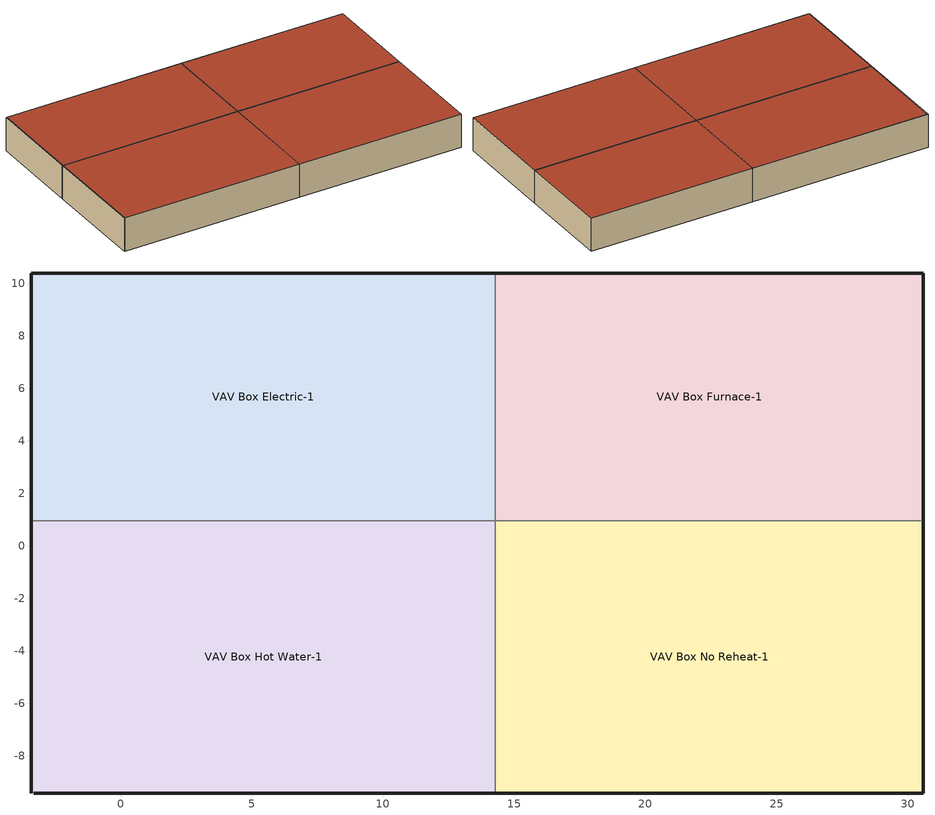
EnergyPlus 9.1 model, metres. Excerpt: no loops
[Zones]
VAV Box Electric-1
 floor ground (Slab edge uninsulated): -3.4,0.94 -3.4,10.39 14.28,10.39 14.28,0.94 z0
 wall outside (R-13 wood frame wall): 14.28,10.39 -3.4,10.39 -3.4,0.94 z0:3.35
 wall to VAV Box Hot Water-1 (R-0 metal frame wall): -3.4,0.94 14.28,0.94 z0:3.35
 wall to VAV Box Furnace-1 (R-0 metal frame wall): 14.28,0.94 14.28,10.39 z0:3.35
 roof outside (R-20 over roof deck - cool roof): -3.3,0.94 14.28,0.94 14.28,10.39 -3.3,10.39 z3.35
VAV Box Furnace-1
 floor ground (Slab edge uninsulated): 14.28,0.94 14.28,10.39 30.58,10.39 30.58,0.94 z0
 wall outside (R-13 wood frame wall): 30.58,0.94 30.58,10.39 14.28,10.39 z0:3.35
 wall to VAV Box No Reheat-1 (R-0 metal frame wall): 14.28,0.94 30.48,0.94 z0:3.35
 roof outside (R-20 over roof deck - cool roof): 14.28,0.94 30.58,0.94 30.58,10.39 14.28,10.39 z3.35
VAV Box Hot Water-1
 floor ground (Slab edge uninsulated): -3.4,-9.42 -3.4,0.94 14.28,0.94 14.28,-9.42 z0
 wall outside (R-13 wood frame wall): -3.4,0.94 -3.4,-9.42 / -3.3,-9.42 14.28,-9.42 z0:3.35
 wall to VAV Box No Reheat-1 (R-0 metal frame wall): 14.28,-9.42 14.28,0.94 z0:3.35
 roof outside (R-20 over roof deck - cool roof): -3.3,-9.42 14.28,-9.42 14.28,0.94 -3.3,0.94 z3.35
VAV Box No Reheat-1
 floor ground (Slab edge uninsulated): 14.28,-9.42 14.28,0.94 30.58,0.94 30.58,-9.42 z0
 wall outside (R-13 wood frame wall): 14.28,-9.42 30.58,-9.42 30.58,0.94 z0:3.35
 roof outside (R-20 over roof deck - cool roof): 14.28,-9.42 30.58,-9.42 30.58,0.94 14.28,0.94 z3.35
[Building]
Project Name: Loads Convergence Tolerance Value=0.1; Temperature Convergence Tolerance Value {deltaC}=0.5; Solar Distribution=FullExterior; Maximum Number of Warmup Days=25; Minimum Number of Warmup Days=6
[Site:Location]
Boston&#44 MA: Latitude {deg}=42.35866; Longitude {deg}=-71.0567; Time Zone {hr}=-7; Elevation {m}=4.8768
[Site:WaterMainsTemperature]
Calculation Method=Correlation; Maximum Difference In Monthly Average Outdoor Air Temperatures {deltaC}=10
[SizingPeriod:DesignDay] Day of Month=21; Dry-Bulb Temperature Range Modifier Type=DefaultMultipliers; Barometric Pressure {Pa}=83011; Rain Indicator=No; Snow Indicator=No; Daylight Saving Time Indicator=No
Name | Month | Day Type | Maximum Dry-Bulb Temperature {C} | Daily Dry-Bulb Temperature Range {deltaC} | Humidity Condition Type | Wetbulb or DewPoint at Maximum Dry-Bulb {C} | Wind Speed {m/s} | Wind Direction {deg} | Solar Model Indicator | ASHRAE Clear Sky Optical Depth for Beam Irradiance (taub) | ASHRAE Clear Sky Optical Depth for Diffuse Irradiance (taud) | Enthalpy at Maximum Dry-Bulb {J/kg} | Sky Clearness
Denver Intl Ap Ann Clg .4% Condns DB=>MWB | 7 | SummerDesignDay | 34.6 | 15.2 | Wetbulb | 15.7 | 4.2 | 80 | ASHRAETau | 0.424 | 2.012
Denver Intl Ap Ann Clg .4% Condns DP=>MDB | 7 | SummerDesignDay | 19.9 | 15.2 | Dewpoint | 16 | 4.2 | 80 | ASHRAETau | 0.424 | 2.012
Denver Intl Ap Ann Clg .4% Condns Enth=>MDB | 7 | SummerDesignDay | 27 | 15.2 | Enthalpy |  | 4.2 | 80 | ASHRAETau | 0.424 | 2.012 | 58300
Denver Intl Ap Ann Clg .4% Condns WB=>MDB | 7 | SummerDesignDay | 27.3 | 15.2 | Wetbulb | 18.3 | 4.2 | 80 | ASHRAETau | 0.424 | 2.012
Denver Intl Ap Ann Htg 99.6% Condns DB | 12 | WinterDesignDay | -17.4 | 0 | Wetbulb | -17.4 | 3.3 | 160 | ASHRAEClearSky |  |  |  | 0
Denver Intl Ap Ann Htg Wind 99.6% Condns WS=>MCDB | 12 | WinterDesignDay | 1.8 | 0 | Wetbulb | 1.8 | 14.1 | 160 | ASHRAEClearSky |  |  |  | 0
Denver Intl Ap Ann Hum_n 99.6% Condns DP=>MCDB | 12 | WinterDesignDay | -11.7 | 0 | Dewpoint | -21.5 | 3.3 | 160 | ASHRAEClearSky |  |  |  | 0
[Material] Roughness=MediumRough; Thermal Absorptance=0.9; Visible Absorptance=0.7
Name | Thickness {m} | Conductivity {W/m-K} | Density {kg/m3} | Specific Heat {J/kg-K} | Solar Absorptance
Blt-Up roof 3/8 in  (BR01) | 0.00954 | 0.162516 | 1121.4 | 1465.38 | 0.3
Conc heavyweight 140lb 8 in  (CC05) | 0.2032 | 1.311205 | 2242.8 | 837.36 | 0.7
GypBd 5/8 in  (GP02) | 0.015879 | 0.160266 | 801 | 837.36 | 0.7
MinBd 3 in R-10.4  (IN24) | 0.076196 | 0.041538 | 240.3 | 711.756 | 0.7
Soil 8 in | 0.204206 | 1.730735 | 1842.3 | 837.36 | 0.7
Wood Sft 3/4 in  (WD01) | 0.019049 | 0.11544 | 512.64 | 1381.644 | 0.7
Wood shingle  (WS01) | 0.017769 | 0.11544 | 512.64 | 1256.04 | 0.7
[Material:NoMass] Roughness=Smooth; Thermal Absorptance=0.9; Solar Absorptance=0.7; Visible Absorptance=0.7
Name | Thermal Resistance {m2-K/W}
Air space | 0.10919
Bldg paper felt  (BP01) | 0.01057
Carpet fiber pad  (CP01) | 0.36631
Minwool batt R13 w/ 2x4 frame | 1.6255
UG surface fictitious insulation | 5.28331
[Construction]
R-0 metal frame wall: GypBd 5/8 in  (GP02), Air space, GypBd 5/8 in  (GP02)
R-13 wood frame wall: Wood shingle  (WS01), Bldg paper felt  (BP01), Wood Sft 3/4 in  (WD01), Minwool batt R13 w/ 2x4 frame, GypBd 5/8 in  (GP02)
R-20 over roof deck - cool roof: Blt-Up roof 3/8 in  (BR01), Bldg paper felt  (BP01), MinBd 3 in R-10.4  (IN24), MinBd 3 in R-10.4  (IN24), Wood Sft 3/4 in  (WD01)
Slab edge uninsulated: UG surface fictitious insulation, Soil 8 in, Conc heavyweight 140lb 8 in  (CC05), Carpet fiber pad  (CP01)
[Zone]
Name | Volume {m3}
VAV Box Electric-1 | 487.42
VAV Box Furnace-1 | 448.588
VAV Box Hot Water-1 | 536.059
VAV Box No Reheat-1 | 493.914
[People] Number of People Calculation Method=People; Fraction Radiant=0.3
Name | Zone or ZoneList | Number of People Schedule | Number of People | Sensible Heat Fraction | Activity Level Schedule
Space 1_people | VAV Box Electric-1 | School Occupancy - 8am to 9pm | 72 | 0.5 | activity_70.33705684133334
Space 2_people | VAV Box Furnace-1 | Restaurant Occupancy - Lunch and Dinner | 108 | 0.5 | activity_161.1890885947222
Analytical Space 1_people | VAV Box Hot Water-1 | Common Office Occupancy - 8 AM to 5 PM | 7 | 0.555556 | activity_131.8819815775
Space 3_people | VAV Box No Reheat-1 | Common Office Occupancy - 8 AM to 5 PM | 6 | 0.555556 | activity_131.8819815775
[Lights] Design Level Calculation Method=Watts/Area; Fraction Replaceable=1
Name | Zone or ZoneList | Schedule | Watts per Zone Floor Area {W/m2}
Space 1_lights | VAV Box Electric-1 | School Lighting - 7 AM to 9 PM | 21.5171
Space 2_lights | VAV Box Furnace-1 | Retail Lighting - 7 AM to 8 PM | 9.68752
Analytical Space 1_lights | VAV Box Hot Water-1 | Office Lighting - 6 AM to 11 PM | 10.7639
Space 3_lights | VAV Box No Reheat-1 | Office Lighting - 6 AM to 11 PM | 10.7639
[ElectricEquipment] Design Level Calculation Method=Watts/Area
Name | Zone or ZoneList | Schedule | Watts per Zone Floor Area {W/m2}
Space 1_elec_equip | VAV Box Electric-1 | School Lighting - 7 AM to 9 PM | 21.5278
Space 2_elec_equip | VAV Box Furnace-1 | Retail Lighting - 7 AM to 8 PM | 5.81251
Analytical Space 1_elec_equip | VAV Box Hot Water-1 | Office Lighting - 6 AM to 11 PM | 13.9931
Space 3_elec_equip | VAV Box No Reheat-1 | Office Lighting - 6 AM to 11 PM | 13.9931
[ZoneInfiltration:DesignFlowRate] Design Flow Rate Calculation Method=Flow/ExteriorWallArea; Flow per Exterior Surface Area {m3/s-m2}=0.00019304
Name | Zone or ZoneList | Schedule
Space 1_infiltration | VAV Box Electric-1 | All None Occ Sch based infiltration sch
Space 2_infiltration | VAV Box Furnace-1 | EnthElecACDXElecCV Occ Sch based infiltration sch
Analytical Space 1_infiltration | VAV Box Hot Water-1 | SensFurnACDXFurnCV Occ Sch based infiltration sch
Space 3_infiltration | VAV Box No Reheat-1 | DOAS NoneHWCHWHWVV Occ Sch based infiltration sch
[AvailabilityManager:NightCycle] Applicability Schedule=Always On Discrete; Control Type=CycleOnAny; Thermostat Tolerance {deltaC}=1; Cycling Run Time Control Type=FixedRunTime; Cycling Run Time {s}=3600
Name | Fan Schedule
Availability Manager Night Cycle 1 | All None Occ Sch
Availability Manager Night Cycle 2 | EnthElecACDXElecCV Occ Sch
Availability Manager Night Cycle 3 | SensFurnACDXFurnCV Occ Sch
[AvailabilityManager:Scheduled]
Name | Schedule
All None Outdoor Air System Availability Manager; DOAS NoneHWCHWHWVV Outdoor Air System Availability Manager; EnthElecACDXElecCV Outdoor Air System Availability Manager; SensFurnACDXFurnCV Outdoor Air System Availability Manager | Always On Discrete
DOAS NoneHWCHWHWVV Availability Manager | DOAS NoneHWCHWHWVV Occ Sch
[Schedule:Day:Interval]
School Lighting - 7 AM to 9 PM All: No, 07:00, 0, 08:00, 0.3, 09:00, 0.85, 12:00, 0.95, 15:00, 0.8, 16:00, 0.7, 18:00, 0.5, 20:00, 0.35, 22:00, 0.3, 24:00, 0
School Lighting - 7 AM to 9 PM Sat; Retail Lighting - 7 AM to 8 PM Sat; Office Lighting - 6 AM to 11 PM Sat; Common Office Occupancy - 8 AM to 5 PM Sat; Restaurant Occupancy - Lunch and Dinner Sat; School Occupancy - 8am to 9pm Sat: No, 07:00, 0, 09:00, 0.1, 13:00, 0.2, 16:00, 0.1, 24:00, 0
School Lighting - 7 AM to 9 PM Sun; Schedule Day 1; School Lighting - 7 AM to 9 PM Winter Design Day; Retail Lighting - 7 AM to 8 PM Sun; Schedule Day 13; Retail Lighting - 7 AM to 8 PM Winter Design Day; Office Lighting - 6 AM to 11 PM Sun; Schedule Day 7; Office Lighting - 6 AM to 11 PM Winter Design Day; activity_131.8819815775 Winter Design Day; activity_161.1890885947222 Winter Design Day; activity_70.33705684133334 Winter Design Day; All None Occ Sch Sunday; Common Office Occupancy - 8 AM to 5 PM Sun; Common Office Occupancy - 8 AM to 5 PM Winter Design Day; DOAS NoneHWCHWHWVV Occ Sch Sunday; EnthElecACDXElecCV Occ Sch Sunday; Restaurant Occupancy - Lunch and Dinner Sun; Restaurant Occupancy - Lunch and Dinner Winter Design Day; Schedule Day 10; Schedule Day 16; Schedule Day 4; School Occupancy - 8am to 9pm Sun; School Occupancy - 8am to 9pm Winter Design Day; SensFurnACDXFurnCV Occ Sch Sunday: No, 24:00, 0
School Lighting - 7 AM to 9 PM Summer Design Day; Retail Lighting - 7 AM to 8 PM Summer Design Day; Office Lighting - 6 AM to 11 PM Summer Design Day; All None Occ Sch Default; All None Occ Sch Summer Design Day; All None Occ Sch Summer Design Day 1; All None Occ Sch Sunday 1; All None Occ Sch Winter Design Day; All None Occ Sch Winter Design Day 1; Common Office Occupancy - 8 AM to 5 PM Summer Design Day; DOAS NoneHWCHWHWVV Occ Sch Default; DOAS NoneHWCHWHWVV Occ Sch Summer Design Day; DOAS NoneHWCHWHWVV Occ Sch Summer Design Day 1; DOAS NoneHWCHWHWVV Occ Sch Sunday 1; DOAS NoneHWCHWHWVV Occ Sch Winter Design Day; DOAS NoneHWCHWHWVV Occ Sch Winter Design Day 1; EnthElecACDXElecCV Occ Sch Default; EnthElecACDXElecCV Occ Sch Summer Design Day; EnthElecACDXElecCV Occ Sch Summer Design Day 1; EnthElecACDXElecCV Occ Sch Sunday 1; EnthElecACDXElecCV Occ Sch Winter Design Day; EnthElecACDXElecCV Occ Sch Winter Design Day 1; Restaurant Occupancy - Lunch and Dinner Summer Design Day; School Occupancy - 8am to 9pm Summer Design Day; SensFurnACDXFurnCV Occ Sch Default; SensFurnACDXFurnCV Occ Sch Summer Design Day; SensFurnACDXFurnCV Occ Sch Summer Design Day 1; SensFurnACDXFurnCV Occ Sch Sunday 1; SensFurnACDXFurnCV Occ Sch Winter Design Day; SensFurnACDXFurnCV Occ Sch Winter Design Day 1: No, 24:00, 1
Retail Lighting - 7 AM to 8 PM All: No, 07:00, 0, 08:00, 0.2, 09:00, 0.5, 18:00, 0.9, 20:00, 0.6, 21:00, 0.5, 24:00, 0
Office Lighting - 6 AM to 11 PM All: No, 06:00, 0, 07:00, 0.1, 08:00, 0.3, 12:00, 0.9, 13:00, 0.8, 17:00, 0.9, 18:00, 0.5, 20:00, 0.3, 22:00, 0.2, 24:00, 0
activity_131.8819815775 Schedule Week Day; activity_131.8819815775 Summer Design Day: No, 24:00, 131.882
activity_161.1890885947222 Schedule Week Day; activity_161.1890885947222 Summer Design Day: No, 24:00, 161.189
activity_70.33705684133334 Schedule Week Day; activity_70.33705684133334 Summer Design Day: No, 24:00, 70.3371
All None Occ Sch Default 1; DOAS NoneHWCHWHWVV Occ Sch Default 1; EnthElecACDXElecCV Occ Sch Default 1; SensFurnACDXFurnCV Occ Sch Default 1: No, 24:00, 0.25
All None Occ Sch Friday; All None Occ Sch Monday; All None Occ Sch Thursday; All None Occ Sch Tuesday; All None Occ Sch Wednesday; DOAS NoneHWCHWHWVV Occ Sch Friday; DOAS NoneHWCHWHWVV Occ Sch Monday; DOAS NoneHWCHWHWVV Occ Sch Thursday; DOAS NoneHWCHWHWVV Occ Sch Tuesday; DOAS NoneHWCHWHWVV Occ Sch Wednesday; SensFurnACDXFurnCV Occ Sch Friday; SensFurnACDXFurnCV Occ Sch Monday; SensFurnACDXFurnCV Occ Sch Thursday; SensFurnACDXFurnCV Occ Sch Tuesday; SensFurnACDXFurnCV Occ Sch Wednesday: No, 07:00, 0, 22:00, 1, 24:00, 0
All None Occ Sch Friday 1; All None Occ Sch Monday 1; All None Occ Sch Thursday 1; All None Occ Sch Tuesday 1; All None Occ Sch Wednesday 1; DOAS NoneHWCHWHWVV Occ Sch Friday 1; DOAS NoneHWCHWHWVV Occ Sch Monday 1; DOAS NoneHWCHWHWVV Occ Sch Thursday 1; DOAS NoneHWCHWHWVV Occ Sch Tuesday 1; DOAS NoneHWCHWHWVV Occ Sch Wednesday 1; SensFurnACDXFurnCV Occ Sch Friday 1; SensFurnACDXFurnCV Occ Sch Monday 1; SensFurnACDXFurnCV Occ Sch Thursday 1; SensFurnACDXFurnCV Occ Sch Tuesday 1; SensFurnACDXFurnCV Occ Sch Wednesday 1: No, 07:00, 1, 22:00, 0.25, 24:00, 1
All None Occ Sch Saturday; DOAS NoneHWCHWHWVV Occ Sch Saturday; EnthElecACDXElecCV Occ Sch Saturday; SensFurnACDXFurnCV Occ Sch Saturday: No, 07:00, 0, 16:00, 1, 24:00, 0
All None Occ Sch Saturday 1; DOAS NoneHWCHWHWVV Occ Sch Saturday 1; EnthElecACDXElecCV Occ Sch Saturday 1; SensFurnACDXFurnCV Occ Sch Saturday 1: No, 07:00, 1, 16:00, 0.25, 24:00, 1
Common Office Occupancy - 8 AM to 5 PM All: No, 07:00, 0, 08:00, 0.1, 09:00, 0.2, 11:00, 0.95, 13:00, 0.45, 18:00, 0.95, 19:00, 0.3, 22:00, 0.1, 24:00, 0
EnthElecACDXElecCV Occ Sch Friday; EnthElecACDXElecCV Occ Sch Monday; EnthElecACDXElecCV Occ Sch Thursday; EnthElecACDXElecCV Occ Sch Tuesday; EnthElecACDXElecCV Occ Sch Wednesday: No, 03:00, 1, 07:00, 0, 24:00, 1
EnthElecACDXElecCV Occ Sch Friday 1; EnthElecACDXElecCV Occ Sch Monday 1; EnthElecACDXElecCV Occ Sch Thursday 1; EnthElecACDXElecCV Occ Sch Tuesday 1; EnthElecACDXElecCV Occ Sch Wednesday 1: No, 03:00, 0.25, 07:00, 1, 24:00, 0.25
Restaurant Occupancy - Lunch and Dinner All: No, 02:00, 0.15, 03:00, 0.05, 07:00, 0, 10:00, 0.05, 11:00, 0.2, 12:00, 0.5, 13:00, 0.8, 14:00, 0.7, 15:00, 0.4, 16:00, 0.2, 17:00, 0.25, 18:00, 0.5, 21:00, 0.8, 22:00, 0.5, 23:00, 0.35, 24:00, 0.2
School Occupancy - 8am to 9pm All: No, 07:00, 0, 08:00, 0.05, 09:00, 0.75, 11:00, 0.9, 15:00, 0.8, 16:00, 0.45, 17:00, 0.15, 18:00, 0.05, 19:00, 0.15, 21:00, 0.2, 22:00, 0.1, 24:00, 0
[Schedule:Week:Daily]
School Lighting - 7 AM to 9 PM Week Rule - Jan1-Jan4: Schedule Day 1, Schedule Day 1, Schedule Day 1, School Lighting - 7 AM to 9 PM All, School Lighting - 7 AM to 9 PM All, School Lighting - 7 AM to 9 PM All, School Lighting - 7 AM to 9 PM Sat, Schedule Day 1, School Lighting - 7 AM to 9 PM Summer Design Day, School Lighting - 7 AM to 9 PM Winter Design Day, Schedule Day 1, Schedule Day 1
School Lighting - 7 AM to 9 PM Week Rule - Jan5-Dec31: School Lighting - 7 AM to 9 PM Sun, School Lighting - 7 AM to 9 PM All, School Lighting - 7 AM to 9 PM All, School Lighting - 7 AM to 9 PM All, School Lighting - 7 AM to 9 PM All, School Lighting - 7 AM to 9 PM All, School Lighting - 7 AM to 9 PM Sat, Schedule Day 1, School Lighting - 7 AM to 9 PM Summer Design Day, School Lighting - 7 AM to 9 PM Winter Design Day, Schedule Day 1, Schedule Day 1
Retail Lighting - 7 AM to 8 PM Week Rule - Jan1-Jan4: Schedule Day 13, Schedule Day 13, Schedule Day 13, Retail Lighting - 7 AM to 8 PM All, Retail Lighting - 7 AM to 8 PM All, Retail Lighting - 7 AM to 8 PM All, Retail Lighting - 7 AM to 8 PM Sat, Schedule Day 13, Retail Lighting - 7 AM to 8 PM Summer Design Day, Retail Lighting - 7 AM to 8 PM Winter Design Day, Schedule Day 13, Schedule Day 13
Retail Lighting - 7 AM to 8 PM Week Rule - Jan5-Dec31: Retail Lighting - 7 AM to 8 PM Sun, Retail Lighting - 7 AM to 8 PM All, Retail Lighting - 7 AM to 8 PM All, Retail Lighting - 7 AM to 8 PM All, Retail Lighting - 7 AM to 8 PM All, Retail Lighting - 7 AM to 8 PM All, Retail Lighting - 7 AM to 8 PM Sat, Schedule Day 13, Retail Lighting - 7 AM to 8 PM Summer Design Day, Retail Lighting - 7 AM to 8 PM Winter Design Day, Schedule Day 13, Schedule Day 13
Office Lighting - 6 AM to 11 PM Week Rule - Jan1-Jan4: Schedule Day 7, Schedule Day 7, Schedule Day 7, Office Lighting - 6 AM to 11 PM All, Office Lighting - 6 AM to 11 PM All, Office Lighting - 6 AM to 11 PM All, Office Lighting - 6 AM to 11 PM Sat, Schedule Day 7, Office Lighting - 6 AM to 11 PM Summer Design Day, Office Lighting - 6 AM to 11 PM Winter Design Day, Schedule Day 7, Schedule Day 7
Office Lighting - 6 AM to 11 PM Week Rule - Jan5-Dec31: Office Lighting - 6 AM to 11 PM Sun, Office Lighting - 6 AM to 11 PM All, Office Lighting - 6 AM to 11 PM All, Office Lighting - 6 AM to 11 PM All, Office Lighting - 6 AM to 11 PM All, Office Lighting - 6 AM to 11 PM All, Office Lighting - 6 AM to 11 PM Sat, Schedule Day 7, Office Lighting - 6 AM to 11 PM Summer Design Day, Office Lighting - 6 AM to 11 PM Winter Design Day, Schedule Day 7, Schedule Day 7
activity_131.8819815775 Week Rule - Jan1-Dec31: activity_131.8819815775 Schedule Week Day, activity_131.8819815775 Schedule Week Day, activity_131.8819815775 Schedule Week Day, activity_131.8819815775 Schedule Week Day, activity_131.8819815775 Schedule Week Day, activity_131.8819815775 Schedule Week Day, activity_131.8819815775 Schedule Week Day, activity_131.8819815775 Schedule Week Day, activity_131.8819815775 Summer Design Day, activity_131.8819815775 Winter Design Day, activity_131.8819815775 Schedule Week Day, activity_131.8819815775 Schedule Week Day
activity_161.1890885947222 Week Rule - Jan1-Dec31: activity_161.1890885947222 Schedule Week Day, activity_161.1890885947222 Schedule Week Day, activity_161.1890885947222 Schedule Week Day, activity_161.1890885947222 Schedule Week Day, activity_161.1890885947222 Schedule Week Day, activity_161.1890885947222 Schedule Week Day, activity_161.1890885947222 Schedule Week Day, activity_161.1890885947222 Schedule Week Day, activity_161.1890885947222 Summer Design Day, activity_161.1890885947222 Winter Design Day, activity_161.1890885947222 Schedule Week Day, activity_161.1890885947222 Schedule Week Day
activity_70.33705684133334 Week Rule - Jan1-Dec31: activity_70.33705684133334 Schedule Week Day, activity_70.33705684133334 Schedule Week Day, activity_70.33705684133334 Schedule Week Day, activity_70.33705684133334 Schedule Week Day, activity_70.33705684133334 Schedule Week Day, activity_70.33705684133334 Schedule Week Day, activity_70.33705684133334 Schedule Week Day, activity_70.33705684133334 Schedule Week Day, activity_70.33705684133334 Summer Design Day, activity_70.33705684133334 Winter Design Day, activity_70.33705684133334 Schedule Week Day, activity_70.33705684133334 Schedule Week Day
All None Occ Sch Week Rule - Jan1-Jan4: All None Occ Sch Default, All None Occ Sch Default, All None Occ Sch Default, All None Occ Sch Wednesday, All None Occ Sch Thursday, All None Occ Sch Friday, All None Occ Sch Saturday, All None Occ Sch Default, All None Occ Sch Summer Design Day, All None Occ Sch Winter Design Day, All None Occ Sch Default, All None Occ Sch Default
All None Occ Sch Week Rule - Jan5-Dec31: All None Occ Sch Sunday, All None Occ Sch Monday, All None Occ Sch Tuesday, All None Occ Sch Wednesday, All None Occ Sch Thursday, All None Occ Sch Friday, All None Occ Sch Saturday, All None Occ Sch Default, All None Occ Sch Summer Design Day, All None Occ Sch Winter Design Day, All None Occ Sch Default, All None Occ Sch Default
All None Occ Sch based infiltration sch Week Rule - Jan1-Jan4: All None Occ Sch Default 1, All None Occ Sch Default 1, All None Occ Sch Default 1, All None Occ Sch Wednesday 1, All None Occ Sch Thursday 1, All None Occ Sch Friday 1, All None Occ Sch Saturday 1, All None Occ Sch Default 1, All None Occ Sch Summer Design Day 1, All None Occ Sch Winter Design Day 1, All None Occ Sch Default 1, All None Occ Sch Default 1
All None Occ Sch based infiltration sch Week Rule - Jan5-Dec31: All None Occ Sch Sunday 1, All None Occ Sch Monday 1, All None Occ Sch Tuesday 1, All None Occ Sch Wednesday 1, All None Occ Sch Thursday 1, All None Occ Sch Friday 1, All None Occ Sch Saturday 1, All None Occ Sch Default 1, All None Occ Sch Summer Design Day 1, All None Occ Sch Winter Design Day 1, All None Occ Sch Default 1, All None Occ Sch Default 1
Common Office Occupancy - 8 AM to 5 PM Week Rule - Jan1-Jan4: Schedule Day 10, Schedule Day 10, Schedule Day 10, Common Office Occupancy - 8 AM to 5 PM All, Common Office Occupancy - 8 AM to 5 PM All, Common Office Occupancy - 8 AM to 5 PM All, Common Office Occupancy - 8 AM to 5 PM Sat, Schedule Day 10, Common Office Occupancy - 8 AM to 5 PM Summer Design Day, Common Office Occupancy - 8 AM to 5 PM Winter Design Day, Schedule Day 10, Schedule Day 10
Common Office Occupancy - 8 AM to 5 PM Week Rule - Jan5-Dec31: Common Office Occupancy - 8 AM to 5 PM Sun, Common Office Occupancy - 8 AM to 5 PM All, Common Office Occupancy - 8 AM to 5 PM All, Common Office Occupancy - 8 AM to 5 PM All, Common Office Occupancy - 8 AM to 5 PM All, Common Office Occupancy - 8 AM to 5 PM All, Common Office Occupancy - 8 AM to 5 PM Sat, Schedule Day 10, Common Office Occupancy - 8 AM to 5 PM Summer Design Day, Common Office Occupancy - 8 AM to 5 PM Winter Design Day, Schedule Day 10, Schedule Day 10
DOAS NoneHWCHWHWVV Occ Sch Week Rule - Jan1-Jan4: DOAS NoneHWCHWHWVV Occ Sch Default, DOAS NoneHWCHWHWVV Occ Sch Default, DOAS NoneHWCHWHWVV Occ Sch Default, DOAS NoneHWCHWHWVV Occ Sch Wednesday, DOAS NoneHWCHWHWVV Occ Sch Thursday, DOAS NoneHWCHWHWVV Occ Sch Friday, DOAS NoneHWCHWHWVV Occ Sch Saturday, DOAS NoneHWCHWHWVV Occ Sch Default, DOAS NoneHWCHWHWVV Occ Sch Summer Design Day, DOAS NoneHWCHWHWVV Occ Sch Winter Design Day, DOAS NoneHWCHWHWVV Occ Sch Default, DOAS NoneHWCHWHWVV Occ Sch Default
DOAS NoneHWCHWHWVV Occ Sch Week Rule - Jan5-Dec31: DOAS NoneHWCHWHWVV Occ Sch Sunday, DOAS NoneHWCHWHWVV Occ Sch Monday, DOAS NoneHWCHWHWVV Occ Sch Tuesday, DOAS NoneHWCHWHWVV Occ Sch Wednesday, DOAS NoneHWCHWHWVV Occ Sch Thursday, DOAS NoneHWCHWHWVV Occ Sch Friday, DOAS NoneHWCHWHWVV Occ Sch Saturday, DOAS NoneHWCHWHWVV Occ Sch Default, DOAS NoneHWCHWHWVV Occ Sch Summer Design Day, DOAS NoneHWCHWHWVV Occ Sch Winter Design Day, DOAS NoneHWCHWHWVV Occ Sch Default, DOAS NoneHWCHWHWVV Occ Sch Default
DOAS NoneHWCHWHWVV Occ Sch based infiltration sch Week Rule - Jan1-Jan4: DOAS NoneHWCHWHWVV Occ Sch Default 1, DOAS NoneHWCHWHWVV Occ Sch Default 1, DOAS NoneHWCHWHWVV Occ Sch Default 1, DOAS NoneHWCHWHWVV Occ Sch Wednesday 1, DOAS NoneHWCHWHWVV Occ Sch Thursday 1, DOAS NoneHWCHWHWVV Occ Sch Friday 1, DOAS NoneHWCHWHWVV Occ Sch Saturday 1, DOAS NoneHWCHWHWVV Occ Sch Default 1, DOAS NoneHWCHWHWVV Occ Sch Summer Design Day 1, DOAS NoneHWCHWHWVV Occ Sch Winter Design Day 1, DOAS NoneHWCHWHWVV Occ Sch Default 1, DOAS NoneHWCHWHWVV Occ Sch Default 1
DOAS NoneHWCHWHWVV Occ Sch based infiltration sch Week Rule - Jan5-Dec31: DOAS NoneHWCHWHWVV Occ Sch Sunday 1, DOAS NoneHWCHWHWVV Occ Sch Monday 1, DOAS NoneHWCHWHWVV Occ Sch Tuesday 1, DOAS NoneHWCHWHWVV Occ Sch Wednesday 1, DOAS NoneHWCHWHWVV Occ Sch Thursday 1, DOAS NoneHWCHWHWVV Occ Sch Friday 1, DOAS NoneHWCHWHWVV Occ Sch Saturday 1, DOAS NoneHWCHWHWVV Occ Sch Default 1, DOAS NoneHWCHWHWVV Occ Sch Summer Design Day 1, DOAS NoneHWCHWHWVV Occ Sch Winter Design Day 1, DOAS NoneHWCHWHWVV Occ Sch Default 1, DOAS NoneHWCHWHWVV Occ Sch Default 1
EnthElecACDXElecCV Occ Sch Week Rule - Jan1-Jan4: EnthElecACDXElecCV Occ Sch Default, EnthElecACDXElecCV Occ Sch Default, EnthElecACDXElecCV Occ Sch Default, EnthElecACDXElecCV Occ Sch Wednesday, EnthElecACDXElecCV Occ Sch Thursday, EnthElecACDXElecCV Occ Sch Friday, EnthElecACDXElecCV Occ Sch Saturday, EnthElecACDXElecCV Occ Sch Default, EnthElecACDXElecCV Occ Sch Summer Design Day, EnthElecACDXElecCV Occ Sch Winter Design Day, EnthElecACDXElecCV Occ Sch Default, EnthElecACDXElecCV Occ Sch Default
EnthElecACDXElecCV Occ Sch Week Rule - Jan5-Dec31: EnthElecACDXElecCV Occ Sch Sunday, EnthElecACDXElecCV Occ Sch Monday, EnthElecACDXElecCV Occ Sch Tuesday, EnthElecACDXElecCV Occ Sch Wednesday, EnthElecACDXElecCV Occ Sch Thursday, EnthElecACDXElecCV Occ Sch Friday, EnthElecACDXElecCV Occ Sch Saturday, EnthElecACDXElecCV Occ Sch Default, EnthElecACDXElecCV Occ Sch Summer Design Day, EnthElecACDXElecCV Occ Sch Winter Design Day, EnthElecACDXElecCV Occ Sch Default, EnthElecACDXElecCV Occ Sch Default
EnthElecACDXElecCV Occ Sch based infiltration sch Week Rule - Jan1-Jan4: EnthElecACDXElecCV Occ Sch Default 1, EnthElecACDXElecCV Occ Sch Default 1, EnthElecACDXElecCV Occ Sch Default 1, EnthElecACDXElecCV Occ Sch Wednesday 1, EnthElecACDXElecCV Occ Sch Thursday 1, EnthElecACDXElecCV Occ Sch Friday 1, EnthElecACDXElecCV Occ Sch Saturday 1, EnthElecACDXElecCV Occ Sch Default 1, EnthElecACDXElecCV Occ Sch Summer Design Day 1, EnthElecACDXElecCV Occ Sch Winter Design Day 1, EnthElecACDXElecCV Occ Sch Default 1, EnthElecACDXElecCV Occ Sch Default 1
EnthElecACDXElecCV Occ Sch based infiltration sch Week Rule - Jan5-Dec31: EnthElecACDXElecCV Occ Sch Sunday 1, EnthElecACDXElecCV Occ Sch Monday 1, EnthElecACDXElecCV Occ Sch Tuesday 1, EnthElecACDXElecCV Occ Sch Wednesday 1, EnthElecACDXElecCV Occ Sch Thursday 1, EnthElecACDXElecCV Occ Sch Friday 1, EnthElecACDXElecCV Occ Sch Saturday 1, EnthElecACDXElecCV Occ Sch Default 1, EnthElecACDXElecCV Occ Sch Summer Design Day 1, EnthElecACDXElecCV Occ Sch Winter Design Day 1, EnthElecACDXElecCV Occ Sch Default 1, EnthElecACDXElecCV Occ Sch Default 1
Restaurant Occupancy - Lunch and Dinner Week Rule - Jan1-Jan4: Schedule Day 16, Schedule Day 16, Schedule Day 16, Restaurant Occupancy - Lunch and Dinner All, Restaurant Occupancy - Lunch and Dinner All, Restaurant Occupancy - Lunch and Dinner All, Restaurant Occupancy - Lunch and Dinner Sat, Schedule Day 16, Restaurant Occupancy - Lunch and Dinner Summer Design Day, Restaurant Occupancy - Lunch and Dinner Winter Design Day, Schedule Day 16, Schedule Day 16
Restaurant Occupancy - Lunch and Dinner Week Rule - Jan5-Dec31: Restaurant Occupancy - Lunch and Dinner Sun, Restaurant Occupancy - Lunch and Dinner All, Restaurant Occupancy - Lunch and Dinner All, Restaurant Occupancy - Lunch and Dinner All, Restaurant Occupancy - Lunch and Dinner All, Restaurant Occupancy - Lunch and Dinner All, Restaurant Occupancy - Lunch and Dinner Sat, Schedule Day 16, Restaurant Occupancy - Lunch and Dinner Summer Design Day, Restaurant Occupancy - Lunch and Dinner Winter Design Day, Schedule Day 16, Schedule Day 16
School Occupancy - 8am to 9pm Week Rule - Jan1-Jan4: Schedule Day 4, Schedule Day 4, Schedule Day 4, School Occupancy - 8am to 9pm All, School Occupancy - 8am to 9pm All, School Occupancy - 8am to 9pm All, School Occupancy - 8am to 9pm Sat, Schedule Day 4, School Occupancy - 8am to 9pm Summer Design Day, School Occupancy - 8am to 9pm Winter Design Day, Schedule Day 4, Schedule Day 4
School Occupancy - 8am to 9pm Week Rule - Jan5-Dec31: School Occupancy - 8am to 9pm Sun, School Occupancy - 8am to 9pm All, School Occupancy - 8am to 9pm All, School Occupancy - 8am to 9pm All, School Occupancy - 8am to 9pm All, School Occupancy - 8am to 9pm All, School Occupancy - 8am to 9pm Sat, Schedule Day 4, School Occupancy - 8am to 9pm Summer Design Day, School Occupancy - 8am to 9pm Winter Design Day, Schedule Day 4, Schedule Day 4
SensFurnACDXFurnCV Occ Sch Week Rule - Jan1-Jan4: SensFurnACDXFurnCV Occ Sch Default, SensFurnACDXFurnCV Occ Sch Default, SensFurnACDXFurnCV Occ Sch Default, SensFurnACDXFurnCV Occ Sch Wednesday, SensFurnACDXFurnCV Occ Sch Thursday, SensFurnACDXFurnCV Occ Sch Friday, SensFurnACDXFurnCV Occ Sch Saturday, SensFurnACDXFurnCV Occ Sch Default, SensFurnACDXFurnCV Occ Sch Summer Design Day, SensFurnACDXFurnCV Occ Sch Winter Design Day, SensFurnACDXFurnCV Occ Sch Default, SensFurnACDXFurnCV Occ Sch Default
SensFurnACDXFurnCV Occ Sch Week Rule - Jan5-Dec31: SensFurnACDXFurnCV Occ Sch Sunday, SensFurnACDXFurnCV Occ Sch Monday, SensFurnACDXFurnCV Occ Sch Tuesday, SensFurnACDXFurnCV Occ Sch Wednesday, SensFurnACDXFurnCV Occ Sch Thursday, SensFurnACDXFurnCV Occ Sch Friday, SensFurnACDXFurnCV Occ Sch Saturday, SensFurnACDXFurnCV Occ Sch Default, SensFurnACDXFurnCV Occ Sch Summer Design Day, SensFurnACDXFurnCV Occ Sch Winter Design Day, SensFurnACDXFurnCV Occ Sch Default, SensFurnACDXFurnCV Occ Sch Default
SensFurnACDXFurnCV Occ Sch based infiltration sch Week Rule - Jan1-Jan4: SensFurnACDXFurnCV Occ Sch Default 1, SensFurnACDXFurnCV Occ Sch Default 1, SensFurnACDXFurnCV Occ Sch Default 1, SensFurnACDXFurnCV Occ Sch Wednesday 1, SensFurnACDXFurnCV Occ Sch Thursday 1, SensFurnACDXFurnCV Occ Sch Friday 1, SensFurnACDXFurnCV Occ Sch Saturday 1, SensFurnACDXFurnCV Occ Sch Default 1, SensFurnACDXFurnCV Occ Sch Summer Design Day 1, SensFurnACDXFurnCV Occ Sch Winter Design Day 1, SensFurnACDXFurnCV Occ Sch Default 1, SensFurnACDXFurnCV Occ Sch Default 1
SensFurnACDXFurnCV Occ Sch based infiltration sch Week Rule - Jan5-Dec31: SensFurnACDXFurnCV Occ Sch Sunday 1, SensFurnACDXFurnCV Occ Sch Monday 1, SensFurnACDXFurnCV Occ Sch Tuesday 1, SensFurnACDXFurnCV Occ Sch Wednesday 1, SensFurnACDXFurnCV Occ Sch Thursday 1, SensFurnACDXFurnCV Occ Sch Friday 1, SensFurnACDXFurnCV Occ Sch Saturday 1, SensFurnACDXFurnCV Occ Sch Default 1, SensFurnACDXFurnCV Occ Sch Summer Design Day 1, SensFurnACDXFurnCV Occ Sch Winter Design Day 1, SensFurnACDXFurnCV Occ Sch Default 1, SensFurnACDXFurnCV Occ Sch Default 1
[Schedule:Year]
School Lighting - 7 AM to 9 PM: School Lighting - 7 AM to 9 PM Week Rule - Jan1-Jan4, 1, 1, 1, 4, School Lighting - 7 AM to 9 PM Week Rule - Jan5-Dec31, 1, 5, 12, 31
Retail Lighting - 7 AM to 8 PM: Retail Lighting - 7 AM to 8 PM Week Rule - Jan1-Jan4, 1, 1, 1, 4, Retail Lighting - 7 AM to 8 PM Week Rule - Jan5-Dec31, 1, 5, 12, 31
Office Lighting - 6 AM to 11 PM: Office Lighting - 6 AM to 11 PM Week Rule - Jan1-Jan4, 1, 1, 1, 4, Office Lighting - 6 AM to 11 PM Week Rule - Jan5-Dec31, 1, 5, 12, 31
activity_131.8819815775: activity_131.8819815775 Week Rule - Jan1-Dec31, 1, 1, 12, 31
activity_161.1890885947222: activity_161.1890885947222 Week Rule - Jan1-Dec31, 1, 1, 12, 31
activity_70.33705684133334: activity_70.33705684133334 Week Rule - Jan1-Dec31, 1, 1, 12, 31
All None Occ Sch: All None Occ Sch Week Rule - Jan1-Jan4, 1, 1, 1, 4, All None Occ Sch Week Rule - Jan5-Dec31, 1, 5, 12, 31
All None Occ Sch based infiltration sch: All None Occ Sch based infiltration sch Week Rule - Jan1-Jan4, 1, 1, 1, 4, All None Occ Sch based infiltration sch Week Rule - Jan5-Dec31, 1, 5, 12, 31
Common Office Occupancy - 8 AM to 5 PM: Common Office Occupancy - 8 AM to 5 PM Week Rule - Jan1-Jan4, 1, 1, 1, 4, Common Office Occupancy - 8 AM to 5 PM Week Rule - Jan5-Dec31, 1, 5, 12, 31
DOAS NoneHWCHWHWVV Occ Sch: DOAS NoneHWCHWHWVV Occ Sch Week Rule - Jan1-Jan4, 1, 1, 1, 4, DOAS NoneHWCHWHWVV Occ Sch Week Rule - Jan5-Dec31, 1, 5, 12, 31
DOAS NoneHWCHWHWVV Occ Sch based infiltration sch: DOAS NoneHWCHWHWVV Occ Sch based infiltration sch Week Rule - Jan1-Jan4, 1, 1, 1, 4, DOAS NoneHWCHWHWVV Occ Sch based infiltration sch Week Rule - Jan5-Dec31, 1, 5, 12, 31
EnthElecACDXElecCV Occ Sch: EnthElecACDXElecCV Occ Sch Week Rule - Jan1-Jan4, 1, 1, 1, 4, EnthElecACDXElecCV Occ Sch Week Rule - Jan5-Dec31, 1, 5, 12, 31
EnthElecACDXElecCV Occ Sch based infiltration sch: EnthElecACDXElecCV Occ Sch based infiltration sch Week Rule - Jan1-Jan4, 1, 1, 1, 4, EnthElecACDXElecCV Occ Sch based infiltration sch Week Rule - Jan5-Dec31, 1, 5, 12, 31
Restaurant Occupancy - Lunch and Dinner: Restaurant Occupancy - Lunch and Dinner Week Rule - Jan1-Jan4, 1, 1, 1, 4, Restaurant Occupancy - Lunch and Dinner Week Rule - Jan5-Dec31, 1, 5, 12, 31
School Occupancy - 8am to 9pm: School Occupancy - 8am to 9pm Week Rule - Jan1-Jan4, 1, 1, 1, 4, School Occupancy - 8am to 9pm Week Rule - Jan5-Dec31, 1, 5, 12, 31
SensFurnACDXFurnCV Occ Sch: SensFurnACDXFurnCV Occ Sch Week Rule - Jan1-Jan4, 1, 1, 1, 4, SensFurnACDXFurnCV Occ Sch Week Rule - Jan5-Dec31, 1, 5, 12, 31
SensFurnACDXFurnCV Occ Sch based infiltration sch: SensFurnACDXFurnCV Occ Sch based infiltration sch Week Rule - Jan1-Jan4, 1, 1, 1, 4, SensFurnACDXFurnCV Occ Sch based infiltration sch Week Rule - Jan5-Dec31, 1, 5, 12, 31
[Schedule:Constant]
Always On Discrete: Hourly Value=1
